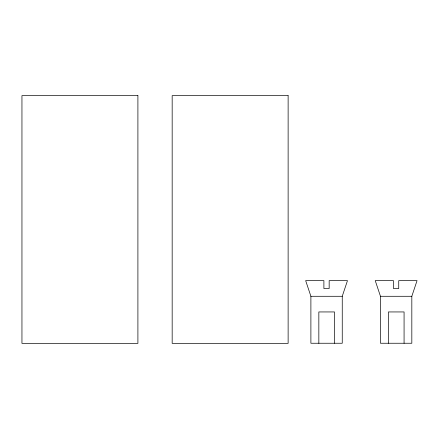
<?xml version="1.0" encoding="UTF-8"?>
<svg xmlns="http://www.w3.org/2000/svg" width="439" height="439" viewBox="0 0 439 439"><rect width="100%" height="100%" fill="white"/><g stroke="black" fill="none" stroke-linecap="round" stroke-linejoin="round"><path stroke-width="0.66" d="M342.25 296.287L347.474 280.631L329.162 280.631L329.162 288.538L323.894 288.538L323.894 280.631L305.665 280.631L310.894 296.287L310.894 343.249L342.25 343.249L342.25 296.287L310.894 296.287M411.826 296.287L417.05 280.631L398.738 280.631L398.738 288.538L393.47 288.538L393.47 280.631L375.241 280.631L380.465 296.287L380.465 343.249L411.826 343.249L411.826 296.287L380.465 296.287M404.072 343.249L404.072 311.942L388.416 311.942L388.416 343.249M334.496 343.249L334.496 311.942L318.84 311.942L318.84 343.249M137.906 95.636L21.95 95.636L21.95 343.364L137.906 343.364L137.906 95.636M288.127 95.636L172.17 95.636L172.17 343.364L288.127 343.364L288.127 95.636"/></g></svg>
